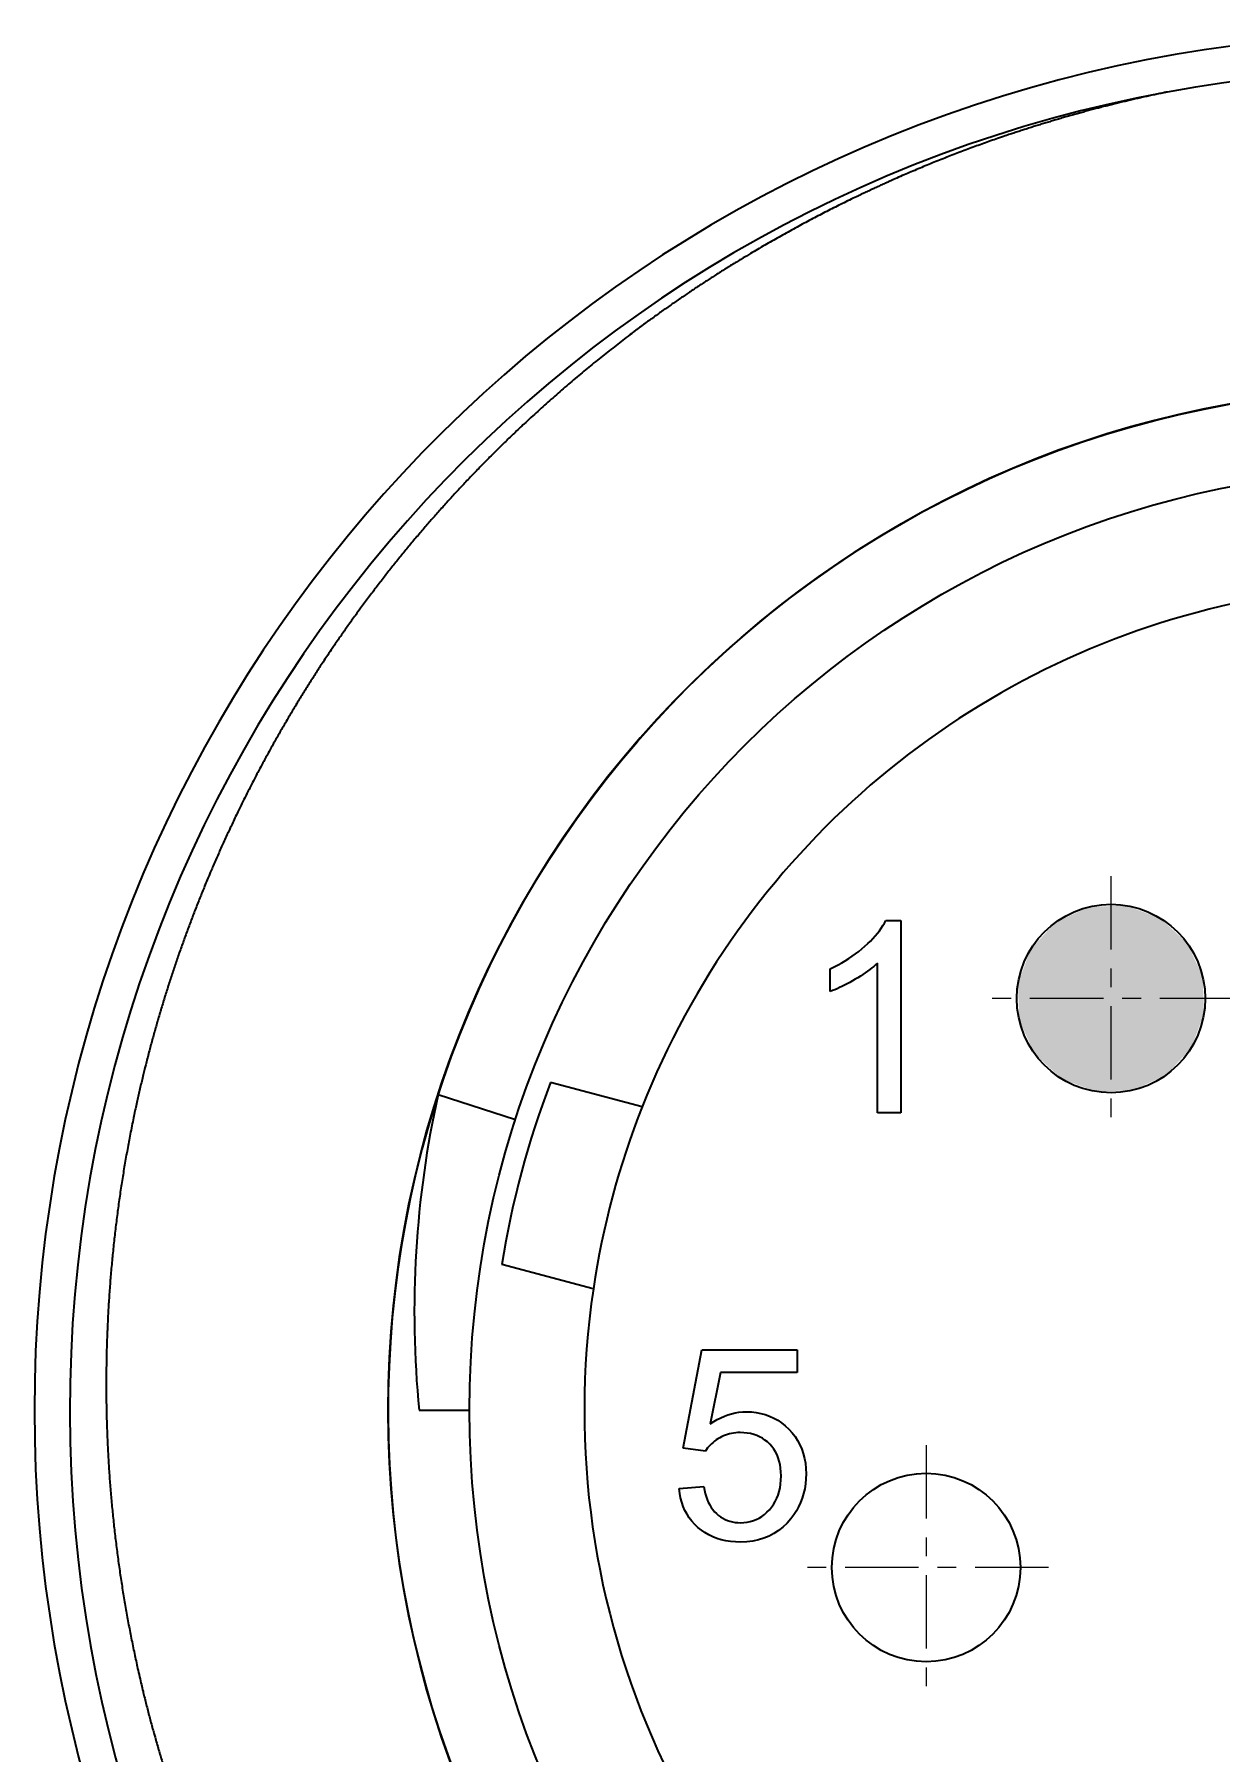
# Model space of a CAD drawing. Extents: x 23 to 417, y 3 to 294.
# Drawn here: x 172.49 to 178.79, y 79.17 to 88.29 of the extents above; entities that cross this region are included whole.
import ezdxf

# ---------------------------------------------------------------- set-up
doc = ezdxf.new("R2010")
doc.units = 0
doc.linetypes.add('DASHDOT', pattern=[18.5, 12, -3, 0.5, -3])
doc.layers.get('0').update_dxf_attribs({"lineweight": 13})

# ---------------------------------------------------------------- blocks, each defined once
blk = doc.blocks.new('BLOCK2345')
at = {"color": 7, "linetype": 'DASHDOT', "lineweight": 13, "ltscale": 0.0325}
for p, q in [((138.6609, 15.2151), (138.6609, 13.9151)), ((139.3109, 14.5651), (138.0109, 14.5651))]:
    blk.add_line(p, q, dxfattribs=at)
blk = doc.blocks.new('BLOCK2346')
at = {"color": 7, "linetype": 'DASHDOT', "lineweight": 13, "ltscale": 0.0325}
for p, q in [((137.6801, 12.1964), (137.6801, 10.8964)), ((138.3301, 11.5464), (137.0301, 11.5464))]:
    blk.add_line(p, q, dxfattribs=at)
blk = doc.blocks.new('BLOCK2347')
at = {"color": 7, "lineweight": 5}
for points in [[(138.1747, 14.4484), (138.367, 14.9696), (138.7392, 15.059), (138.5442, 15.0513)], [(138.1747, 14.4484), (138.7392, 15.059), (139.0654, 14.859), (138.9222, 14.9915)], [(138.1747, 14.4484), (138.1671, 14.6434), (138.367, 14.9696), (138.2346, 14.8264)], [(138.1747, 14.4484), (139.0654, 14.859), (139.1548, 14.4869), (139.1471, 14.6819)], [(138.1747, 14.4484), (139.1548, 14.4869), (138.9548, 14.1606), (139.0872, 14.3039)], [(138.1747, 14.4484), (138.9548, 14.1606), (138.5827, 14.0713), (138.7776, 14.079)], [(138.1747, 14.4484), (138.5827, 14.0713), (138.2564, 14.2712), (138.3997, 14.1388)]]:
    blk.add_solid(points, dxfattribs=at)

msp = doc.modelspace()

# ---------------------------------------------------------------- linework, layer by layer
at = {"color": 7, "lineweight": 35, "ltscale": 0.000400413}
msp.add_line((176.9837, 83.5524), (176.9925, 83.5658), dxfattribs=at)
at = {"color": 7, "lineweight": 35, "ltscale": 0.000386326}
msp.add_line((176.9925, 83.5658), (177.0004, 83.5791), dxfattribs=at)
at = {"color": 7, "lineweight": 35, "ltscale": 0.00037327}
msp.add_line((177.0004, 83.5791), (177.0074, 83.5923), dxfattribs=at)
at = {"color": 7, "lineweight": 35, "ltscale": 0.00201}
msp.add_line((177.0074, 83.5923), (177.0878, 83.5923), dxfattribs=at)
at = {"color": 7, "lineweight": 35, "ltscale": 0.025504}
msp.add_line((177.0878, 83.5923), (177.0878, 82.5721), dxfattribs=at)
at = {"color": 7, "lineweight": 35, "ltscale": 0.000516238}
msp.add_line((176.8965, 83.4565), (176.9117, 83.4704), dxfattribs=at)
at = {"color": 7, "lineweight": 35, "ltscale": 0.000497737}
msp.add_line((176.9117, 83.4704), (176.926, 83.4843), dxfattribs=at)
at = {"color": 7, "lineweight": 35, "ltscale": 0.000480209}
msp.add_line((176.926, 83.4843), (176.9393, 83.4981), dxfattribs=at)
at = {"color": 7, "lineweight": 35, "ltscale": 0.000463128}
msp.add_line((176.9393, 83.4981), (176.9518, 83.5118), dxfattribs=at)
at = {"color": 7, "lineweight": 35, "ltscale": 0.000446573}
msp.add_line((176.9518, 83.5118), (176.9634, 83.5254), dxfattribs=at)
at = {"color": 7, "lineweight": 35, "ltscale": 0.000430608}
msp.add_line((176.9634, 83.5254), (176.974, 83.539), dxfattribs=at)
at = {"color": 7, "lineweight": 35, "ltscale": 0.000414783}
msp.add_line((176.974, 83.539), (176.9837, 83.5524), dxfattribs=at)
at = {"color": 7, "lineweight": 35, "ltscale": 0.000554501}
msp.add_line((176.7739, 83.3687), (176.793, 83.38), dxfattribs=at)
at = {"color": 7, "lineweight": 35, "ltscale": 0.000548822}
msp.add_line((176.793, 83.38), (176.8116, 83.3917), dxfattribs=at)
at = {"color": 7, "lineweight": 35, "ltscale": 0.000543391}
msp.add_line((176.8116, 83.3917), (176.8296, 83.4038), dxfattribs=at)
at = {"color": 7, "lineweight": 35, "ltscale": 0.000538303}
msp.add_line((176.8296, 83.4038), (176.8471, 83.4163), dxfattribs=at)
at = {"color": 7, "lineweight": 35, "ltscale": 0.000533963}
msp.add_line((176.8471, 83.4163), (176.8641, 83.4293), dxfattribs=at)
at = {"color": 7, "lineweight": 35, "ltscale": 0.000530347}
msp.add_line((176.8641, 83.4293), (176.8806, 83.4427), dxfattribs=at)
at = {"color": 7, "lineweight": 35, "ltscale": 0.000526454}
msp.add_line((176.8806, 83.4427), (176.8965, 83.4565), dxfattribs=at)
at = {"color": 7, "lineweight": 35, "ltscale": 0.000574449}
msp.add_line((176.7135, 83.3373), (176.7342, 83.3473), dxfattribs=at)
at = {"color": 7, "lineweight": 35, "ltscale": 0.003015}
msp.add_line((176.7135, 83.2167), (176.7135, 83.3373), dxfattribs=at)
at = {"color": 7, "lineweight": 35, "ltscale": 0.000567371}
msp.add_line((176.7342, 83.3473), (176.7543, 83.3578), dxfattribs=at)
at = {"color": 7, "lineweight": 35, "ltscale": 0.000560698}
msp.add_line((176.7543, 83.3578), (176.7739, 83.3687), dxfattribs=at)
at = {"color": 7, "lineweight": 35, "ltscale": 0.000418235}
msp.add_line((176.8592, 83.2897), (176.8448, 83.2811), dxfattribs=at)
at = {"color": 7, "lineweight": 35, "ltscale": 0.000405852}
msp.add_line((176.873, 83.2983), (176.8592, 83.2897), dxfattribs=at)
at = {"color": 7, "lineweight": 35, "ltscale": 0.0003942}
msp.add_line((176.8862, 83.3069), (176.873, 83.2983), dxfattribs=at)
at = {"color": 7, "lineweight": 35, "ltscale": 0.000382588}
msp.add_line((176.8988, 83.3155), (176.8862, 83.3069), dxfattribs=at)
at = {"color": 7, "lineweight": 35, "ltscale": 0.000371033}
msp.add_line((176.9109, 83.3241), (176.8988, 83.3155), dxfattribs=at)
at = {"color": 7, "lineweight": 35, "ltscale": 0.000359498}
msp.add_line((176.9225, 83.3327), (176.9109, 83.3241), dxfattribs=at)
at = {"color": 7, "lineweight": 35, "ltscale": 0.000348414}
msp.add_line((176.9334, 83.3413), (176.9225, 83.3327), dxfattribs=at)
at = {"color": 7, "lineweight": 35, "ltscale": 0.000337799}
msp.add_line((176.9439, 83.3499), (176.9334, 83.3413), dxfattribs=at)
at = {"color": 7, "lineweight": 35, "ltscale": 0.000326614}
msp.add_line((176.9537, 83.3585), (176.9439, 83.3499), dxfattribs=at)
at = {"color": 7, "lineweight": 35, "ltscale": 0.000316237}
msp.add_line((176.963, 83.3671), (176.9537, 83.3585), dxfattribs=at)
at = {"color": 7, "lineweight": 35, "ltscale": 0.019873}
msp.add_line((176.963, 82.5721), (176.963, 83.3671), dxfattribs=at)
at = {"color": 7, "lineweight": 35, "ltscale": 0.000315779}
msp.add_line((176.7253, 83.2212), (176.7135, 83.2167), dxfattribs=at)
at = {"color": 7, "lineweight": 35, "ltscale": 0.00032609}
msp.add_line((176.7374, 83.2261), (176.7253, 83.2212), dxfattribs=at)
at = {"color": 7, "lineweight": 35, "ltscale": 0.000337971}
msp.add_line((176.7498, 83.2315), (176.7374, 83.2261), dxfattribs=at)
at = {"color": 7, "lineweight": 35, "ltscale": 0.00034861}
msp.add_line((176.7625, 83.2373), (176.7498, 83.2315), dxfattribs=at)
at = {"color": 7, "lineweight": 35, "ltscale": 0.000359883}
msp.add_line((176.7754, 83.2435), (176.7625, 83.2373), dxfattribs=at)
at = {"color": 7, "lineweight": 35, "ltscale": 0.000371617}
msp.add_line((176.7887, 83.2502), (176.7754, 83.2435), dxfattribs=at)
at = {"color": 7, "lineweight": 35, "ltscale": 0.000382919}
msp.add_line((176.8023, 83.2573), (176.7887, 83.2502), dxfattribs=at)
at = {"color": 7, "lineweight": 35, "ltscale": 0.00039455}
msp.add_line((176.8162, 83.2648), (176.8023, 83.2573), dxfattribs=at)
at = {"color": 7, "lineweight": 35, "ltscale": 0.000406558}
msp.add_line((176.8304, 83.2727), (176.8162, 83.2648), dxfattribs=at)
at = {"color": 7, "lineweight": 35, "ltscale": 0.000417798}
msp.add_line((176.8448, 83.2811), (176.8304, 83.2727), dxfattribs=at)
at = {"color": 7, "lineweight": 35, "ltscale": 0.012574}
for p, q in [((175.7147, 82.6042), (175.2289, 82.7344)), ((175.4559, 81.6383), (174.9701, 81.7685))]:
    msp.add_line(p, q, dxfattribs=at)
at = {"color": 7, "lineweight": 35, "ltscale": 0.010794}
msp.add_line((174.633, 82.6702), (175.0436, 82.5367), dxfattribs=at)
at = {"color": 7, "lineweight": 35, "ltscale": 0.003119}
msp.add_line((177.0878, 82.5721), (176.963, 82.5721), dxfattribs=at)
at = {"color": 7, "lineweight": 35, "ltscale": 0.013276}
msp.add_line((175.9332, 80.7931), (176.0316, 81.315), dxfattribs=at)
at = {"color": 7, "lineweight": 35, "ltscale": 0.012631}
msp.add_line((176.0316, 81.315), (176.5368, 81.315), dxfattribs=at)
at = {"color": 7, "lineweight": 35, "ltscale": 0.00298}
msp.add_line((176.5368, 81.315), (176.5368, 81.1958), dxfattribs=at)
at = {"color": 7, "lineweight": 35, "ltscale": 0.006963}
msp.add_line((176.1314, 81.1958), (176.0766, 80.9227), dxfattribs=at)
at = {"color": 7, "lineweight": 35, "ltscale": 0.010136}
msp.add_line((176.5368, 81.1958), (176.1314, 81.1958), dxfattribs=at)
at = {"color": 7, "lineweight": 35, "ltscale": 0.006675}
msp.add_line((174.5318, 80.9947), (174.7988, 80.9947), dxfattribs=at)
at = {"color": 7, "lineweight": 35, "ltscale": 0.000550599}
msp.add_line((176.0766, 80.9227), (176.095, 80.9348), dxfattribs=at)
at = {"color": 7, "lineweight": 35, "ltscale": 0.00053757}
msp.add_line((176.095, 80.9348), (176.1136, 80.9457), dxfattribs=at)
at = {"color": 7, "lineweight": 35, "ltscale": 0.000526063}
msp.add_line((176.1136, 80.9457), (176.1323, 80.9552), dxfattribs=at)
at = {"color": 7, "lineweight": 35, "ltscale": 0.000516667}
msp.add_line((176.1323, 80.9552), (176.1512, 80.9635), dxfattribs=at)
at = {"color": 7, "lineweight": 35, "ltscale": 0.000508592}
msp.add_line((176.1512, 80.9635), (176.1703, 80.9705), dxfattribs=at)
at = {"color": 7, "lineweight": 35, "ltscale": 0.000503019}
msp.add_line((176.1703, 80.9705), (176.1896, 80.9763), dxfattribs=at)
at = {"color": 7, "lineweight": 35, "ltscale": 0.000499421}
msp.add_line((176.1896, 80.9763), (176.2091, 80.9807), dxfattribs=at)
at = {"color": 7, "lineweight": 35, "ltscale": 0.000497505}
msp.add_line((176.2091, 80.9807), (176.2287, 80.9839), dxfattribs=at)
at = {"color": 7, "lineweight": 35, "ltscale": 0.000497994}
msp.add_line((176.2287, 80.9839), (176.2486, 80.9858), dxfattribs=at)
at = {"color": 7, "lineweight": 35, "ltscale": 0.000500607}
msp.add_line((176.2486, 80.9858), (176.2686, 80.9865), dxfattribs=at)
at = {"color": 7, "lineweight": 35, "ltscale": 0.000655414}
msp.add_line((176.2686, 80.9865), (176.2948, 80.9855), dxfattribs=at)
at = {"color": 7, "lineweight": 35, "ltscale": 0.000637846}
msp.add_line((176.2948, 80.9855), (176.3202, 80.9828), dxfattribs=at)
at = {"color": 7, "lineweight": 35, "ltscale": 0.000624242}
msp.add_line((176.3202, 80.9828), (176.3447, 80.9782), dxfattribs=at)
at = {"color": 7, "lineweight": 35, "ltscale": 0.000613752}
msp.add_line((176.3447, 80.9782), (176.3684, 80.9717), dxfattribs=at)
at = {"color": 7, "lineweight": 35, "ltscale": 0.000608483}
msp.add_line((176.3684, 80.9717), (176.3913, 80.9634), dxfattribs=at)
at = {"color": 7, "lineweight": 35, "ltscale": 0.000606275}
msp.add_line((176.3913, 80.9634), (176.4133, 80.9533), dxfattribs=at)
at = {"color": 7, "lineweight": 35, "ltscale": 0.000608989}
msp.add_line((176.4133, 80.9533), (176.4345, 80.9413), dxfattribs=at)
at = {"color": 7, "lineweight": 35, "ltscale": 0.000615846}
msp.add_line((176.4345, 80.9413), (176.4549, 80.9275), dxfattribs=at)
at = {"color": 7, "lineweight": 35, "ltscale": 0.000626099}
msp.add_line((176.4549, 80.9275), (176.4744, 80.9118), dxfattribs=at)
at = {"color": 7, "lineweight": 35, "ltscale": 0.000640577}
msp.add_line((176.4744, 80.9118), (176.4931, 80.8943), dxfattribs=at)
at = {"color": 7, "lineweight": 35, "ltscale": 0.000261613}
msp.add_line((176.091, 80.8244), (176.0832, 80.8174), dxfattribs=at)
at = {"color": 7, "lineweight": 35, "ltscale": 0.000264166}
msp.add_line((176.0993, 80.831), (176.091, 80.8244), dxfattribs=at)
at = {"color": 7, "lineweight": 35, "ltscale": 0.000267773}
msp.add_line((176.1079, 80.8373), (176.0993, 80.831), dxfattribs=at)
at = {"color": 7, "lineweight": 35, "ltscale": 0.000271409}
msp.add_line((176.117, 80.8433), (176.1079, 80.8373), dxfattribs=at)
at = {"color": 7, "lineweight": 35, "ltscale": 0.00027633}
msp.add_line((176.1265, 80.8489), (176.117, 80.8433), dxfattribs=at)
at = {"color": 7, "lineweight": 35, "ltscale": 0.000277568}
msp.add_line((176.1363, 80.8541), (176.1265, 80.8489), dxfattribs=at)
at = {"color": 7, "lineweight": 35, "ltscale": 0.000277113}
msp.add_line((176.1464, 80.8587), (176.1363, 80.8541), dxfattribs=at)
at = {"color": 7, "lineweight": 35, "ltscale": 0.000277071}
msp.add_line((176.1567, 80.8629), (176.1464, 80.8587), dxfattribs=at)
at = {"color": 7, "lineweight": 35, "ltscale": 0.000277853}
msp.add_line((176.1672, 80.8664), (176.1567, 80.8629), dxfattribs=at)
at = {"color": 7, "lineweight": 35, "ltscale": 0.000279296}
msp.add_line((176.178, 80.8694), (176.1672, 80.8664), dxfattribs=at)
at = {"color": 7, "lineweight": 35, "ltscale": 0.000281602}
msp.add_line((176.189, 80.8719), (176.178, 80.8694), dxfattribs=at)
at = {"color": 7, "lineweight": 35, "ltscale": 0.000285016}
msp.add_line((176.2002, 80.8738), (176.189, 80.8719), dxfattribs=at)
at = {"color": 7, "lineweight": 35, "ltscale": 0.000288858}
msp.add_line((176.2117, 80.8752), (176.2002, 80.8738), dxfattribs=at)
at = {"color": 7, "lineweight": 35, "ltscale": 0.000293354}
msp.add_line((176.2234, 80.876), (176.2117, 80.8752), dxfattribs=at)
at = {"color": 7, "lineweight": 35, "ltscale": 0.000298497}
msp.add_line((176.2353, 80.8763), (176.2234, 80.876), dxfattribs=at)
at = {"color": 7, "lineweight": 35, "ltscale": 0.000476185}
msp.add_line((176.2544, 80.8757), (176.2353, 80.8763), dxfattribs=at)
at = {"color": 7, "lineweight": 35, "ltscale": 0.000459686}
msp.add_line((176.2726, 80.8738), (176.2544, 80.8757), dxfattribs=at)
at = {"color": 7, "lineweight": 35, "ltscale": 0.00044546}
msp.add_line((176.2902, 80.8707), (176.2726, 80.8738), dxfattribs=at)
at = {"color": 7, "lineweight": 35, "ltscale": 0.000433737}
msp.add_line((176.307, 80.8664), (176.2902, 80.8707), dxfattribs=at)
at = {"color": 7, "lineweight": 35, "ltscale": 0.000425184}
msp.add_line((176.3231, 80.8609), (176.307, 80.8664), dxfattribs=at)
at = {"color": 7, "lineweight": 35, "ltscale": 0.000419216}
msp.add_line((176.3384, 80.8541), (176.3231, 80.8609), dxfattribs=at)
at = {"color": 7, "lineweight": 35, "ltscale": 0.000415783}
msp.add_line((176.353, 80.8461), (176.3384, 80.8541), dxfattribs=at)
at = {"color": 7, "lineweight": 35, "ltscale": 0.000416313}
msp.add_line((176.3668, 80.8368), (176.353, 80.8461), dxfattribs=at)
at = {"color": 7, "lineweight": 35, "ltscale": 0.000419411}
msp.add_line((176.3799, 80.8263), (176.3668, 80.8368), dxfattribs=at)
at = {"color": 7, "lineweight": 35, "ltscale": 0.000426053}
msp.add_line((176.3923, 80.8146), (176.3799, 80.8263), dxfattribs=at)
at = {"color": 7, "lineweight": 35, "ltscale": 0.000642983}
msp.add_line((176.4931, 80.8943), (176.5105, 80.8753), dxfattribs=at)
at = {"color": 7, "lineweight": 35, "ltscale": 0.000633909}
msp.add_line((176.5105, 80.8753), (176.5261, 80.8553), dxfattribs=at)
at = {"color": 7, "lineweight": 35, "ltscale": 0.000628779}
msp.add_line((176.5261, 80.8553), (176.5398, 80.8342), dxfattribs=at)
at = {"color": 7, "lineweight": 35, "ltscale": 0.000627547}
msp.add_line((176.5398, 80.8342), (176.5517, 80.8121), dxfattribs=at)
at = {"color": 7, "lineweight": 35, "ltscale": 0.002953}
msp.add_line((176.0503, 80.7779), (175.9332, 80.7931), dxfattribs=at)
at = {"color": 7, "lineweight": 35, "ltscale": 0.00025809}
msp.add_line((176.056, 80.7864), (176.0503, 80.7779), dxfattribs=at)
at = {"color": 7, "lineweight": 35, "ltscale": 0.00025749}
msp.add_line((176.0622, 80.7947), (176.056, 80.7864), dxfattribs=at)
at = {"color": 7, "lineweight": 35, "ltscale": 0.000257612}
msp.add_line((176.0688, 80.8026), (176.0622, 80.7947), dxfattribs=at)
at = {"color": 7, "lineweight": 35, "ltscale": 0.000257817}
msp.add_line((176.0758, 80.8102), (176.0688, 80.8026), dxfattribs=at)
at = {"color": 7, "lineweight": 35, "ltscale": 0.000259831}
msp.add_line((176.0832, 80.8174), (176.0758, 80.8102), dxfattribs=at)
at = {"color": 7, "lineweight": 35, "ltscale": 0.000427973}
msp.add_line((176.4037, 80.8018), (176.3923, 80.8146), dxfattribs=at)
at = {"color": 7, "lineweight": 35, "ltscale": 0.000426798}
msp.add_line((176.4139, 80.7881), (176.4037, 80.8018), dxfattribs=at)
at = {"color": 7, "lineweight": 35, "ltscale": 0.000428428}
msp.add_line((176.4229, 80.7735), (176.4139, 80.7881), dxfattribs=at)
at = {"color": 7, "lineweight": 35, "ltscale": 0.000433481}
msp.add_line((176.4307, 80.758), (176.4229, 80.7735), dxfattribs=at)
at = {"color": 7, "lineweight": 35, "ltscale": 0.000441551}
msp.add_line((176.4373, 80.7417), (176.4307, 80.758), dxfattribs=at)
at = {"color": 7, "lineweight": 35, "ltscale": 0.000453053}
msp.add_line((176.4427, 80.7244), (176.4373, 80.7417), dxfattribs=at)
at = {"color": 7, "lineweight": 35, "ltscale": 0.000631667}
msp.add_line((176.5517, 80.8121), (176.5617, 80.789), dxfattribs=at)
at = {"color": 7, "lineweight": 35, "ltscale": 0.00063979}
msp.add_line((176.5617, 80.789), (176.57, 80.7647), dxfattribs=at)
at = {"color": 7, "lineweight": 35, "ltscale": 0.000652082}
msp.add_line((176.57, 80.7647), (176.5764, 80.7394), dxfattribs=at)
at = {"color": 7, "lineweight": 35, "ltscale": 0.000668325}
msp.add_line((176.5764, 80.7394), (176.581, 80.7131), dxfattribs=at)
at = {"color": 7, "lineweight": 35, "ltscale": 0.000466609}
msp.add_line((176.4469, 80.7062), (176.4427, 80.7244), dxfattribs=at)
at = {"color": 7, "lineweight": 35, "ltscale": 0.000483318}
msp.add_line((176.4498, 80.6871), (176.4469, 80.7062), dxfattribs=at)
at = {"color": 7, "lineweight": 35, "ltscale": 0.000501991}
msp.add_line((176.4516, 80.6671), (176.4498, 80.6871), dxfattribs=at)
at = {"color": 7, "lineweight": 35, "ltscale": 0.000522265}
msp.add_line((176.4523, 80.6462), (176.4516, 80.6671), dxfattribs=at)
at = {"color": 7, "lineweight": 35, "ltscale": 0.000550596}
msp.add_line((176.4516, 80.6242), (176.4523, 80.6462), dxfattribs=at)
at = {"color": 7, "lineweight": 35, "ltscale": 0.000687883}
msp.add_line((176.581, 80.7131), (176.5837, 80.6857), dxfattribs=at)
at = {"color": 7, "lineweight": 35, "ltscale": 0.000711567}
msp.add_line((176.5837, 80.6857), (176.5846, 80.6573), dxfattribs=at)
at = {"color": 7, "lineweight": 35, "ltscale": 0.000680486}
msp.add_line((176.5846, 80.6573), (176.5838, 80.6301), dxfattribs=at)
at = {"color": 7, "lineweight": 35, "ltscale": 0.003286}
msp.add_line((175.911, 80.579), (176.042, 80.5901), dxfattribs=at)
at = {"color": 7, "lineweight": 35, "ltscale": 0.000633444}
msp.add_line((175.9142, 80.5538), (175.911, 80.579), dxfattribs=at)
at = {"color": 7, "lineweight": 35, "ltscale": 0.000614696}
msp.add_line((175.919, 80.5297), (175.9142, 80.5538), dxfattribs=at)
at = {"color": 7, "lineweight": 35, "ltscale": 0.000473828}
msp.add_line((176.042, 80.5901), (176.0453, 80.5714), dxfattribs=at)
at = {"color": 7, "lineweight": 35, "ltscale": 0.000454181}
msp.add_line((176.0453, 80.5714), (176.0493, 80.5537), dxfattribs=at)
at = {"color": 7, "lineweight": 35, "ltscale": 0.000435604}
msp.add_line((176.0493, 80.5537), (176.0542, 80.5369), dxfattribs=at)
at = {"color": 7, "lineweight": 35, "ltscale": 0.000482448}
msp.add_line((176.4367, 80.545), (176.4423, 80.5635), dxfattribs=at)
at = {"color": 7, "lineweight": 35, "ltscale": 0.000495887}
msp.add_line((176.4423, 80.5635), (176.4466, 80.5828), dxfattribs=at)
at = {"color": 7, "lineweight": 35, "ltscale": 0.000511729}
msp.add_line((176.4466, 80.5828), (176.4498, 80.603), dxfattribs=at)
at = {"color": 7, "lineweight": 35, "ltscale": 0.000530312}
msp.add_line((176.4498, 80.603), (176.4516, 80.6242), dxfattribs=at)
at = {"color": 7, "lineweight": 35, "ltscale": 0.000631754}
msp.add_line((176.5717, 80.5529), (176.5645, 80.5287), dxfattribs=at)
at = {"color": 7, "lineweight": 35, "ltscale": 0.000639641}
msp.add_line((176.5774, 80.5779), (176.5717, 80.5529), dxfattribs=at)
at = {"color": 7, "lineweight": 35, "ltscale": 0.000650848}
msp.add_line((176.5814, 80.6036), (176.5774, 80.5779), dxfattribs=at)
at = {"color": 7, "lineweight": 35, "ltscale": 0.000664315}
msp.add_line((176.5838, 80.6301), (176.5814, 80.6036), dxfattribs=at)
at = {"color": 7, "lineweight": 35, "ltscale": 0.000598616}
msp.add_line((175.9252, 80.5066), (175.919, 80.5297), dxfattribs=at)
at = {"color": 7, "lineweight": 35, "ltscale": 0.000585791}
msp.add_line((175.933, 80.4845), (175.9252, 80.5066), dxfattribs=at)
at = {"color": 7, "lineweight": 35, "ltscale": 0.000575655}
msp.add_line((175.9423, 80.4634), (175.933, 80.4845), dxfattribs=at)
at = {"color": 7, "lineweight": 35, "ltscale": 0.000569619}
msp.add_line((175.953, 80.4433), (175.9423, 80.4634), dxfattribs=at)
at = {"color": 7, "lineweight": 35, "ltscale": 0.000419478}
msp.add_line((176.0542, 80.5369), (176.0598, 80.5211), dxfattribs=at)
at = {"color": 7, "lineweight": 35, "ltscale": 0.000404031}
msp.add_line((176.0598, 80.5211), (176.0661, 80.5063), dxfattribs=at)
at = {"color": 7, "lineweight": 35, "ltscale": 0.000390872}
msp.add_line((176.0661, 80.5063), (176.0733, 80.4924), dxfattribs=at)
at = {"color": 7, "lineweight": 35, "ltscale": 0.000379537}
msp.add_line((176.0733, 80.4924), (176.0812, 80.4794), dxfattribs=at)
at = {"color": 7, "lineweight": 35, "ltscale": 0.00037028}
msp.add_line((176.0812, 80.4794), (176.0899, 80.4674), dxfattribs=at)
at = {"color": 7, "lineweight": 35, "ltscale": 0.000363418}
msp.add_line((176.0899, 80.4674), (176.0993, 80.4564), dxfattribs=at)
at = {"color": 7, "lineweight": 35, "ltscale": 0.000359558}
msp.add_line((176.0993, 80.4564), (176.1095, 80.4462), dxfattribs=at)
at = {"color": 7, "lineweight": 35, "ltscale": 0.000453585}
msp.add_line((176.3771, 80.4531), (176.3899, 80.466), dxfattribs=at)
at = {"color": 7, "lineweight": 35, "ltscale": 0.000458984}
msp.add_line((176.3899, 80.466), (176.4017, 80.48), dxfattribs=at)
at = {"color": 7, "lineweight": 35, "ltscale": 0.000457485}
msp.add_line((176.4017, 80.48), (176.4123, 80.4949), dxfattribs=at)
at = {"color": 7, "lineweight": 35, "ltscale": 0.000459239}
msp.add_line((176.4123, 80.4949), (176.4217, 80.5107), dxfattribs=at)
at = {"color": 7, "lineweight": 35, "ltscale": 0.000463667}
msp.add_line((176.4217, 80.5107), (176.4298, 80.5274), dxfattribs=at)
at = {"color": 7, "lineweight": 35, "ltscale": 0.00047187}
msp.add_line((176.4298, 80.5274), (176.4367, 80.545), dxfattribs=at)
at = {"color": 7, "lineweight": 35, "ltscale": 0.000630956}
msp.add_line((176.5332, 80.4606), (176.5195, 80.4393), dxfattribs=at)
at = {"color": 7, "lineweight": 35, "ltscale": 0.000626527}
msp.add_line((176.5452, 80.4825), (176.5332, 80.4606), dxfattribs=at)
at = {"color": 7, "lineweight": 35, "ltscale": 0.000625353}
msp.add_line((176.5557, 80.5052), (176.5452, 80.4825), dxfattribs=at)
at = {"color": 7, "lineweight": 35, "ltscale": 0.000626772}
msp.add_line((176.5645, 80.5287), (176.5557, 80.5052), dxfattribs=at)
at = {"color": 7, "lineweight": 35, "ltscale": 0.000566766}
msp.add_line((175.9653, 80.4242), (175.953, 80.4433), dxfattribs=at)
at = {"color": 7, "lineweight": 35, "ltscale": 0.000567656}
msp.add_line((175.9791, 80.4062), (175.9653, 80.4242), dxfattribs=at)
at = {"color": 7, "lineweight": 35, "ltscale": 0.000572282}
msp.add_line((175.9943, 80.3891), (175.9791, 80.4062), dxfattribs=at)
at = {"color": 7, "lineweight": 35, "ltscale": 0.000580352}
msp.add_line((176.0111, 80.3731), (175.9943, 80.3891), dxfattribs=at)
at = {"color": 7, "lineweight": 35, "ltscale": 0.000582258}
msp.add_line((176.0292, 80.3584), (176.0111, 80.3731), dxfattribs=at)
at = {"color": 7, "lineweight": 35, "ltscale": 0.000354481}
msp.add_line((176.1095, 80.4462), (176.1204, 80.4371), dxfattribs=at)
at = {"color": 7, "lineweight": 35, "ltscale": 0.000347916}
msp.add_line((176.1204, 80.4371), (176.1316, 80.4289), dxfattribs=at)
at = {"color": 7, "lineweight": 35, "ltscale": 0.00034354}
msp.add_line((176.1316, 80.4289), (176.1433, 80.4217), dxfattribs=at)
at = {"color": 7, "lineweight": 35, "ltscale": 0.000341497}
msp.add_line((176.1433, 80.4217), (176.1554, 80.4154), dxfattribs=at)
at = {"color": 7, "lineweight": 35, "ltscale": 0.000340751}
msp.add_line((176.1554, 80.4154), (176.168, 80.4101), dxfattribs=at)
at = {"color": 7, "lineweight": 35, "ltscale": 0.000342677}
msp.add_line((176.168, 80.4101), (176.181, 80.4058), dxfattribs=at)
at = {"color": 7, "lineweight": 35, "ltscale": 0.000346505}
msp.add_line((176.181, 80.4058), (176.1945, 80.4024), dxfattribs=at)
at = {"color": 7, "lineweight": 35, "ltscale": 0.000352426}
msp.add_line((176.1945, 80.4024), (176.2083, 80.4), dxfattribs=at)
at = {"color": 7, "lineweight": 35, "ltscale": 0.000359545}
msp.add_line((176.2083, 80.4), (176.2227, 80.3986), dxfattribs=at)
at = {"color": 7, "lineweight": 35, "ltscale": 0.000368775}
msp.add_line((176.2227, 80.3986), (176.2374, 80.3981), dxfattribs=at)
at = {"color": 7, "lineweight": 35, "ltscale": 0.000444076}
msp.add_line((176.2374, 80.3981), (176.2551, 80.3987), dxfattribs=at)
at = {"color": 7, "lineweight": 35, "ltscale": 0.000432474}
msp.add_line((176.2551, 80.3987), (176.2723, 80.4008), dxfattribs=at)
at = {"color": 7, "lineweight": 35, "ltscale": 0.000424424}
msp.add_line((176.2723, 80.4008), (176.289, 80.4042), dxfattribs=at)
at = {"color": 7, "lineweight": 35, "ltscale": 0.000419534}
msp.add_line((176.289, 80.4042), (176.3051, 80.4089), dxfattribs=at)
at = {"color": 7, "lineweight": 35, "ltscale": 0.000416931}
msp.add_line((176.3051, 80.4089), (176.3206, 80.4151), dxfattribs=at)
at = {"color": 7, "lineweight": 35, "ltscale": 0.000418076}
msp.add_line((176.3206, 80.4151), (176.3355, 80.4225), dxfattribs=at)
at = {"color": 7, "lineweight": 35, "ltscale": 0.000422537}
msp.add_line((176.3355, 80.4225), (176.3499, 80.4313), dxfattribs=at)
at = {"color": 7, "lineweight": 35, "ltscale": 0.000430007}
msp.add_line((176.3499, 80.4313), (176.3638, 80.4415), dxfattribs=at)
at = {"color": 7, "lineweight": 35, "ltscale": 0.000440692}
msp.add_line((176.3638, 80.4415), (176.3771, 80.4531), dxfattribs=at)
at = {"color": 7, "lineweight": 35, "ltscale": 0.00074033}
msp.add_line((176.4623, 80.3745), (176.4392, 80.3559), dxfattribs=at)
at = {"color": 7, "lineweight": 35, "ltscale": 0.000754303}
msp.add_line((176.484, 80.3954), (176.4623, 80.3745), dxfattribs=at)
at = {"color": 7, "lineweight": 35, "ltscale": 0.000774344}
msp.add_line((176.5042, 80.4189), (176.484, 80.3954), dxfattribs=at)
at = {"color": 7, "lineweight": 35, "ltscale": 0.000638572}
msp.add_line((176.5195, 80.4393), (176.5042, 80.4189), dxfattribs=at)
at = {"color": 7, "lineweight": 35, "ltscale": 0.000579681}
msp.add_line((176.0482, 80.3452), (176.0292, 80.3584), dxfattribs=at)
at = {"color": 7, "lineweight": 35, "ltscale": 0.000580192}
msp.add_line((176.0683, 80.3335), (176.0482, 80.3452), dxfattribs=at)
at = {"color": 7, "lineweight": 35, "ltscale": 0.000584726}
msp.add_line((176.0894, 80.3234), (176.0683, 80.3335), dxfattribs=at)
at = {"color": 7, "lineweight": 35, "ltscale": 0.000592876}
msp.add_line((176.1115, 80.3149), (176.0894, 80.3234), dxfattribs=at)
at = {"color": 7, "lineweight": 35, "ltscale": 0.0006041}
msp.add_line((176.1347, 80.3079), (176.1115, 80.3149), dxfattribs=at)
at = {"color": 7, "lineweight": 35, "ltscale": 0.000619258}
msp.add_line((176.1588, 80.3025), (176.1347, 80.3079), dxfattribs=at)
at = {"color": 7, "lineweight": 35, "ltscale": 0.000636824}
msp.add_line((176.184, 80.2986), (176.1588, 80.3025), dxfattribs=at)
at = {"color": 7, "lineweight": 35, "ltscale": 0.000657245}
msp.add_line((176.2102, 80.2963), (176.184, 80.2986), dxfattribs=at)
at = {"color": 7, "lineweight": 35, "ltscale": 0.000680463}
msp.add_line((176.2374, 80.2955), (176.2102, 80.2963), dxfattribs=at)
at = {"color": 7, "lineweight": 35, "ltscale": 0.000828417}
msp.add_line((176.2705, 80.2967), (176.2374, 80.2955), dxfattribs=at)
at = {"color": 7, "lineweight": 35, "ltscale": 0.00079722}
msp.add_line((176.3022, 80.3004), (176.2705, 80.2967), dxfattribs=at)
at = {"color": 7, "lineweight": 35, "ltscale": 0.000772105}
msp.add_line((176.3324, 80.3066), (176.3022, 80.3004), dxfattribs=at)
at = {"color": 7, "lineweight": 35, "ltscale": 0.000752142}
msp.add_line((176.3613, 80.3152), (176.3324, 80.3066), dxfattribs=at)
at = {"color": 7, "lineweight": 35, "ltscale": 0.000738953}
msp.add_line((176.3887, 80.3263), (176.3613, 80.3152), dxfattribs=at)
at = {"color": 7, "lineweight": 35, "ltscale": 0.00073241}
msp.add_line((176.4146, 80.3399), (176.3887, 80.3263), dxfattribs=at)
at = {"color": 7, "lineweight": 35, "ltscale": 0.000732828}
msp.add_line((176.4392, 80.3559), (176.4146, 80.3399), dxfattribs=at)
at = {"color": 7, "lineweight": 35}
for centre, radius in [((179.7899, 80.9947), 5.4224), ((179.7899, 80.9946), 5.4224), ((179.7899, 80.9947), 4.9911), ((178.2029, 83.179), 0.5), ((177.222, 80.1603), 0.5)]:
    msp.add_circle(centre, radius, dxfattribs=at)
for centre, radius, start, end in [((179.7899, 80.9947), 7.3, 27.07507, 332.92493), ((179.7899, 80.9947), 7.112, 24.39575, 100.44058), ((179.7899, 80.9947), 7.112, 100.44071, 335.60425), ((179.7899, 80.9947), 5.4229, 36.25493, 215.51648), ((179.7899, 80.9947), 4.3815, 76.80698, 103.19302), ((179.7899, 80.9947), 4.3815, 103.19302, 158.44735), ((179.7899, 80.9947), 5.4229, 216.27307, 395.53168), ((179.7899, 80.9947), 4.8815, 159.12102, 170.87898), ((179.8258, 81.5172), 5.3199, 167.47994, 185.63662), ((179.7899, 80.9947), 4.3815, 158.44735, 171.55265), ((179.7899, 80.9947), 4.3815, 171.55265, 368.44735)]:
    msp.add_arc(centre, radius, start, end, dxfattribs=at)
msp.add_open_spline([(178.5011, 87.9889), (178.3737, 87.9628), (178.2467, 87.9338), (178.1202, 87.9018), (177.8717, 87.8328), (177.6262, 87.7526), (177.5057, 87.7103), (177.1593, 87.5795), (176.8162, 87.4233), (176.5951, 87.3112), (176.2689, 87.1273), (175.9462, 86.9151), (175.8445, 86.8449), (175.6449, 86.7004), (175.4476, 86.5437), (175.3507, 86.4632), (175.0664, 86.2163), (174.7927, 85.9449), (174.6223, 85.7592), (174.2901, 85.3622), (173.994, 84.935), (173.8575, 84.7169), (173.6039, 84.2661), (173.3931, 83.7937), (173.2983, 83.5517), (173.1317, 83.0617), (173.0116, 82.5606), (172.9636, 82.308), (172.8726, 81.6698), (172.8557, 81.0223), (172.8724, 80.639), (172.9459, 79.9973), (173.092, 79.3723), (173.1621, 79.125), (173.3254, 78.6385), (173.5335, 78.1684), (173.6489, 77.9372), (174.0249, 77.2653), (174.491, 76.6536), (174.8391, 76.2759), (175.2749, 75.8831), (175.7512, 75.5394), (175.8144, 75.4952), (175.8782, 75.4519), (175.9427, 75.4094)], degree=5, knots=[0, 0, 0, 0, 0, 0, 1.080971, 1.080971, 1.080971, 2.137298, 2.137298, 2.137298, 4.133591, 4.133591, 4.133591, 5.056653, 5.056653, 5.056653, 5.95524, 5.95524, 5.95524, 7.723277, 7.723277, 7.723277, 9.478906, 9.478906, 9.478906, 11.242148, 11.242148, 11.242148, 13.002005, 13.002005, 13.002005, 15.646111, 15.646111, 15.646111, 17.405536, 17.405536, 17.405536, 19.168303, 19.168303, 19.168303, 22.691031, 22.691031, 22.691031, 23.222583, 23.222583, 23.222583, 23.222583, 23.222583, 23.222583], dxfattribs=at)

# ---------------------------------------------------------------- block references
at = {"lineweight": 0}
for name in ['BLOCK2345', 'BLOCK2347', 'BLOCK2346']:
    msp.add_blockref(name, (39.5419, 68.6139), dxfattribs=at)

doc.saveas('drawing.dxf')
